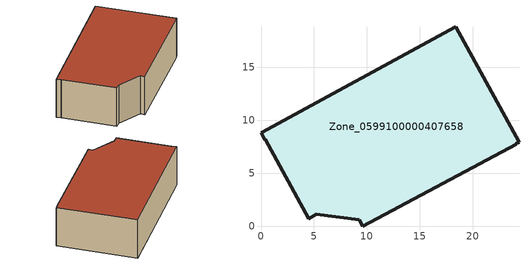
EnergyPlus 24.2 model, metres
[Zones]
Zone_0599100000407658
 floor ground (C_G): 9.3,0.61 5.24,1.11 4.51,0.73 0.41,8.2 0.35,8.16 0,8.81 18.41,18.84 24.37,7.92 24.08,7.77 24.1,7.72 9.61,0 z0
 wall outside (C_F): 18.41,18.84 0,8.81 0.35,8.16 0.41,8.2 4.51,0.73 5.24,1.11 9.3,0.61 9.61,0 24.1,7.72 24.08,7.77 24.37,7.92 18.41,18.84 z0:6.64
 roof outside (C_R): 24.1,7.72 24.08,7.77 24.37,7.92 18.41,18.84 0,8.81 0.35,8.16 0.41,8.2 4.51,0.73 5.24,1.11 9.3,0.61 9.61,0 z6.64
[BUILDING]
Pand.0599100000407658: North Axis=0; Terrain=City; Loads Convergence Tolerance Value=0.04; Temperature Convergence Tolerance Value=0.4; Solar Distribution=FullExterior; Maximum Number of Warmup Days=25; Minimum Number of Warmup Days=1
[Site:Location]
Rotterdam.The.Hague.AP_ZH_NLD Design_Conditions: Latitude=51.96; Longitude=4.45; Time Zone=1; Elevation=-4.5
[SITE:GROUNDTEMPERATURE:BUILDINGSURFACE]
18, 18, 18, 18, 18, 18, 18, 18, 18, 18, 18, 18
[MATERIAL] Thermal Absorptance=0.9; Solar Absorptance=0.7; Visible Absorptance=0.7
Name | Roughness | Thickness | Conductivity | Density | Specific Heat
G.D.1992-2005 | MediumSmooth | 0.15 | 0.06 | 540 | 1210
F.D.1992-2005 | Rough | 0.3 | 0.12 | 1920 | 840
R.D.1992-2005 | MediumRough | 0.2 | 0.08 | 1500 | 1000
[CONSTRUCTION]
C_G: G.D.1992-2005
C_F: F.D.1992-2005
C_R: R.D.1992-2005
[ZONE]
Zone_0599100000407658: Type=1; Multiplier=1; Ceiling Height=Autocalculate; Volume=Autocalculate; Floor Area=autocalculate; Part of Total Floor Area=Yes
[ZONEINFILTRATION:DESIGNFLOWRATE]
Infil_Zone_0599100000407658: Zone or ZoneList or Space or SpaceList=Zone_0599100000407658; Schedule=AlwaysOn; Design Flow Rate Calculation Method=Flow/Area; Flow Rate per Floor Area=0.0021; Constant Term Coefficient=1; Temperature Term Coefficient=0; Velocity Term Coefficient=0; Velocity Squared Term Coefficient=0
[HVACTEMPLATE:ZONE:IDEALLOADSAIRSYSTEM]
Zone_0599100000407658: Maximum Heating Supply Air Temperature=50; Minimum Cooling Supply Air Temperature=13; Maximum Heating Supply Air Humidity Ratio=0.0156; Minimum Cooling Supply Air Humidity Ratio=0.0077; Heating Limit=NoLimit; Cooling Limit=NoLimit; Dehumidification Control Type=ConstantSensibleHeatRatio; Cooling Sensible Heat Ratio=0.7; Dehumidification Setpoint=60; Humidification Control Type=None; Humidification Setpoint=30; Outdoor Air Method=None; Outdoor Air Flow Rate per Person=0.00944; Outdoor Air Flow Rate per Zone Floor Area=0; Outdoor Air Flow Rate per Zone=0; Demand Controlled Ventilation Type=None; Outdoor Air Economizer Type=NoEconomizer; Heat Recovery Type=None; Sensible Heat Recovery Effectiveness=0.7; Latent Heat Recovery Effectiveness=0.65
[ZONECONTROL:THERMOSTAT]
ThermostatControl_Zone_0599100000407658: Zone or ZoneList=Zone_0599100000407658; Control Type Schedule=DualSetpointControlType; Control 1=Thermostat_Zone_0599100000407658; Temperature Difference Between Cutout And Setpoint=0
[THERMOSTATSETPOINT:DUALSETPOINT]
Thermostat_Zone_0599100000407658: Heating Setpoint Temperature Schedule=HeatingSetpoint_Zone_0599100000407658; Cooling Setpoint Temperature Schedule=CoolingSetpoint_Zone_0599100000407658
[SCHEDULE:COMPACT]
HeatingSetpoint_Zone_0599100000407658: Through: 12/31, For: AllDays, Until: 24:00, 21
CoolingSetpoint_Zone_0599100000407658: Through: 12/31, For: AllDays, Until: 24:00, 24
DualSetpointControlType: Through: 12/31, For: AllDays, Until: 24:00, 4
AlwaysOn: Through: 12/31, For: AllDays, Until: 24:00, 1
